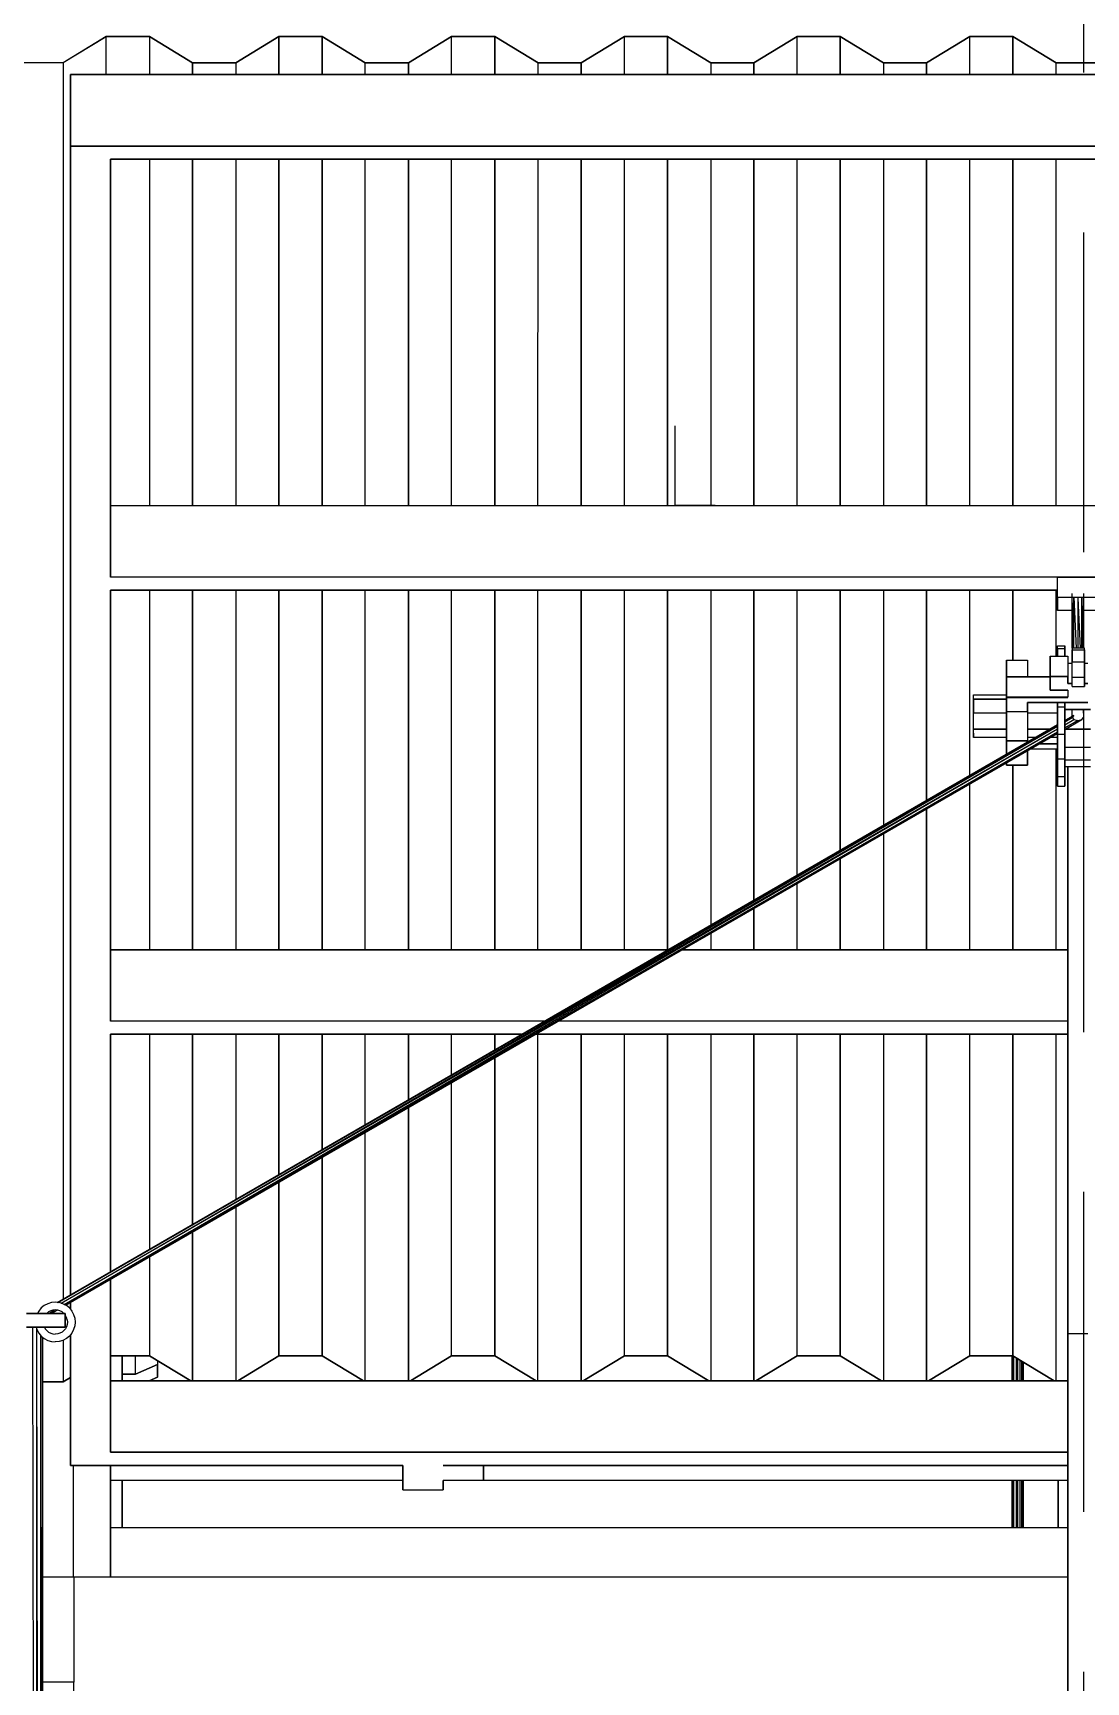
# Model space of a CAD drawing. Extents: x -43 to 90, y 6 to 81.
# Drawn here: x 1.071 to 3.161, y 19.711 to 22.984 of the extents above; entities that cross this region are included whole.
import ezdxf

# ---------------------------------------------------------------- set-up
doc = ezdxf.new("R2010")
doc.units = 0
doc.header["$LTSCALE"] = 0.1
doc.header["$MEASUREMENT"] = 0
doc.linetypes.add('HIDDEN', pattern=[9.525, 6.35, -3.175])
doc.layers.add('cobertura nova', color=4, linetype='CONTINUOUS')
doc.layers.add('hachures cobertura', color=252, linetype='CONTINUOUS')

msp = doc.modelspace()

# ---------------------------------------------------------------- linework, layer by layer
at = {"layer": 'cobertura nova'}
for p, q in [((1.2164, 22.9771), (1.1307, 22.9254)), ((1.1307, 22.9255), (1.2164, 22.9771)), ((1.3021, 22.9771), (1.2164, 22.9771)), ((1.2164, 22.9771), (1.3021, 22.9771)), ((1.2165, 22.9771), (1.2165, 22.9771)), ((1.2165, 22.9771), (1.2165, 22.9771)), ((1.3878, 22.9254), (1.3021, 22.9771)), ((1.3021, 22.9771), (1.3878, 22.9254)), ((1.3023, 22.977), (1.3023, 22.977)), ((1.3023, 22.977), (1.3023, 22.977)), ((1.5593, 22.9771), (1.4736, 22.9254)), ((1.4736, 22.9254), (1.5593, 22.9771)), ((1.645, 22.9771), (1.5593, 22.9771)), ((1.5593, 22.9771), (1.645, 22.9771)), ((1.5594, 22.9771), (1.5594, 22.9771)), ((1.5594, 22.9771), (1.5594, 22.9771)), ((1.7307, 22.9254), (1.645, 22.9771)), ((1.645, 22.9771), (1.7307, 22.9254)), ((1.6451, 22.977), (1.6451, 22.977)), ((1.6451, 22.977), (1.6451, 22.977)), ((1.9021, 22.9771), (1.8164, 22.9254)), ((1.8164, 22.9254), (1.9021, 22.9771)), ((1.9879, 22.9771), (1.9021, 22.9771)), ((1.9021, 22.9771), (1.9879, 22.9771)), ((1.9023, 22.9771), (1.9023, 22.9771)), ((2.0736, 22.9254), (1.9879, 22.9771)), ((1.9879, 22.9771), (2.0736, 22.9254)), ((1.988, 22.977), (1.988, 22.977)), ((1.988, 22.977), (1.988, 22.977)), ((2.245, 22.9771), (2.1593, 22.9254)), ((2.1593, 22.9254), (2.245, 22.9771)), ((2.3307, 22.9771), (2.245, 22.9771)), ((2.245, 22.9771), (2.3307, 22.9771)), ((2.2451, 22.9771), (2.2451, 22.9771)), ((2.2451, 22.9771), (2.2451, 22.9771)), ((2.4164, 22.9254), (2.3307, 22.9771)), ((2.3307, 22.9771), (2.4164, 22.9254)), ((2.3308, 22.977), (2.3308, 22.977)), ((2.3308, 22.977), (2.3308, 22.977)), ((2.5879, 22.9771), (2.5021, 22.9254)), ((2.5021, 22.9254), (2.5879, 22.9771)), ((2.6736, 22.9771), (2.5879, 22.9771)), ((2.5879, 22.9771), (2.6736, 22.9771)), ((2.588, 22.9771), (2.588, 22.9771)), ((2.7593, 22.9254), (2.6736, 22.9771)), ((2.6736, 22.9771), (2.7593, 22.9254)), ((2.6737, 22.977), (2.6737, 22.977)), ((2.6737, 22.977), (2.6737, 22.977)), ((2.9307, 22.9771), (2.845, 22.9254)), ((2.845, 22.9254), (2.9307, 22.9771)), ((3.0164, 22.9771), (2.9307, 22.9771)), ((2.9307, 22.9771), (3.0164, 22.9771)), ((2.9308, 22.9771), (2.9308, 22.9771)), ((2.9308, 22.9771), (2.9308, 22.9771)), ((3.1021, 22.9254), (3.0164, 22.9771)), ((3.0164, 22.9771), (3.1021, 22.9254)), ((3.0165, 22.977), (3.0165, 22.977)), ((3.0165, 22.977), (3.0165, 22.977)), ((1.045, 22.9255), (1.1307, 22.9255)), ((1.1307, 22.9254), (1.045, 22.9254)), ((1.1308, 22.9255), (1.1308, 22.9255)), ((1.4736, 22.9254), (1.3878, 22.9254)), ((1.3878, 22.9254), (1.4736, 22.9254)), ((1.388, 22.9254), (1.388, 22.9254)), ((1.388, 22.9254), (1.388, 22.9254)), ((1.4737, 22.9255), (1.4737, 22.9255)), ((1.4737, 22.9255), (1.4737, 22.9255)), ((1.8164, 22.9254), (1.7307, 22.9254)), ((1.7307, 22.9254), (1.8164, 22.9254)), ((1.7308, 22.9254), (1.7308, 22.9254)), ((1.8165, 22.9255), (1.8165, 22.9255)), ((1.8165, 22.9255), (1.8165, 22.9255)), ((2.1593, 22.9254), (2.0736, 22.9254)), ((2.0736, 22.9254), (2.1593, 22.9254)), ((2.0737, 22.9254), (2.0737, 22.9254)), ((2.1594, 22.9255), (2.1594, 22.9255)), ((2.1594, 22.9255), (2.1594, 22.9255)), ((2.5021, 22.9254), (2.4164, 22.9254)), ((2.4164, 22.9254), (2.5021, 22.9254)), ((2.4165, 22.9254), (2.4165, 22.9254)), ((2.5023, 22.9255), (2.5023, 22.9255)), ((2.5023, 22.9255), (2.5023, 22.9255)), ((2.845, 22.9254), (2.7593, 22.9254)), ((2.7593, 22.9254), (2.845, 22.9254)), ((2.7594, 22.9254), (2.7594, 22.9254)), ((2.7594, 22.9254), (2.7594, 22.9254)), ((2.8451, 22.9255), (2.8451, 22.9255)), ((2.8451, 22.9255), (2.8451, 22.9255)), ((3.1879, 22.9254), (3.1021, 22.9254)), ((3.1021, 22.9254), (3.1879, 22.9254)), ((3.1023, 22.9254), (3.1023, 22.9254)), ((1.1451, 22.8758), (1.1451, 22.9018)), ((1.1451, 22.9018), (1.2251, 22.9018)), ((1.1451, 22.9018), (1.1451, 22.7599)), ((1.2251, 22.9018), (1.1451, 22.9018)), ((1.1451, 22.7599), (1.1451, 22.9018)), ((1.1451, 22.9018), (1.1451, 22.8758)), ((1.2251, 22.9018), (5.0651, 22.9018)), ((5.0651, 22.9018), (1.2251, 22.9018)), ((1.1451, 22.046), (1.1451, 22.8758)), ((1.1451, 22.8758), (1.1451, 22.046)), ((1.2251, 22.7599), (1.1451, 22.7599)), ((1.1451, 22.7599), (1.1451, 22.7339)), ((1.1451, 22.7599), (1.2251, 22.7599)), ((1.1451, 22.7339), (1.1451, 22.7599)), ((5.0651, 22.7599), (1.2251, 22.7599)), ((1.2251, 22.7599), (5.0651, 22.7599)), ((1.1451, 22.7339), (1.1451, 21.9041)), ((1.1451, 21.9041), (1.1451, 22.7339)), ((1.2251, 21.9041), (1.2251, 22.7339)), ((1.2251, 22.7339), (5.0651, 22.7339)), ((5.0651, 22.7339), (1.2251, 22.7339)), ((1.2251, 22.7339), (1.2251, 21.9041)), ((2.3451, 22.2042), (2.3451, 22.046)), ((1.1451, 22.0201), (1.1451, 22.046)), ((1.1451, 22.046), (1.1451, 22.0201)), ((1.2251, 22.046), (5.0651, 22.046)), ((2.3451, 22.046), (2.3451, 22.046)), ((2.4251, 22.046), (2.3451, 22.046)), ((2.3451, 22.046), (2.4251, 22.046)), ((1.1451, 21.1643), (1.1451, 22.0201)), ((1.1451, 22.0201), (1.1451, 21.1643)), ((1.1451, 21.9041), (1.1451, 21.8782)), ((1.1451, 21.8782), (1.1451, 21.9041)), ((5.0651, 21.9041), (1.2251, 21.9041)), ((3.1051, 21.864), (3.1051, 21.9041)), ((3.1051, 21.9041), (3.1851, 21.9041)), ((3.1051, 21.8782), (3.1051, 21.9041)), ((1.1451, 21.8782), (1.1451, 21.0224)), ((1.1451, 21.0224), (1.1451, 21.8782)), ((1.2251, 21.8782), (1.2251, 21.0224)), ((1.2251, 21.0224), (1.2251, 21.8782)), ((1.2251, 21.8782), (3.1051, 21.8782)), ((3.1051, 21.8782), (1.2251, 21.8782)), ((3.1051, 21.8381), (3.1051, 21.8782)), ((3.1051, 21.8782), (3.1051, 21.8782)), ((3.134, 21.763), (3.1339, 21.8719)), ((3.136, 21.763), (3.1339, 21.8719)), ((3.1564, 21.8719), (3.1564, 21.763)), ((3.1051, 21.8381), (3.1051, 21.864)), ((3.1051, 21.864), (3.1339, 21.864)), ((3.1051, 21.864), (3.1051, 21.8381)), ((3.134, 21.8381), (3.1051, 21.8381)), ((3.1341, 21.864), (3.1851, 21.864)), ((3.1372, 21.763), (3.1372, 21.864)), ((3.1373, 21.864), (3.142, 21.763)), ((3.1452, 21.8623), (3.1499, 21.763)), ((3.1452, 21.8623), (3.1452, 21.763)), ((3.1531, 21.763), (3.1531, 21.864)), ((3.1532, 21.864), (3.1552, 21.763)), ((3.1851, 21.8381), (3.1564, 21.8381)), ((3.0037, 21.7393), (3.0455, 21.7393)), ((3.0037, 21.7393), (3.0037, 21.6772)), ((3.0037, 21.7039), (3.0037, 21.7393)), ((3.0037, 21.7063), (3.0037, 21.7393)), ((3.0455, 21.7393), (3.0455, 21.7063)), ((3.09, 21.7333), (3.09, 21.7473)), ((3.09, 21.7473), (3.1253, 21.7473)), ((3.09, 21.7067), (3.09, 21.7473)), ((3.09, 21.7473), (3.09, 21.7333)), ((3.09, 21.7473), (3.09, 21.7067)), ((3.1049, 21.7676), (3.1193, 21.7676)), ((3.1049, 21.7489), (3.1049, 21.7676)), ((3.1049, 21.7624), (3.1049, 21.7676)), ((3.1049, 21.7624), (3.1193, 21.7624)), ((3.1049, 21.7473), (3.1049, 21.7624)), ((3.1049, 21.7624), (3.1049, 21.7473)), ((3.1049, 21.7489), (3.1049, 21.7489)), ((3.1049, 21.7473), (3.1049, 21.7489)), ((3.1193, 21.7676), (3.1193, 21.7624)), ((3.1193, 21.7624), (3.1193, 21.7676)), ((3.1193, 21.7624), (3.1193, 21.7473)), ((3.1193, 21.7473), (3.1193, 21.7624)), ((3.1253, 21.7473), (3.1253, 21.7067)), ((3.1582, 21.763), (3.1339, 21.763)), ((3.1339, 21.763), (3.1339, 21.7596)), ((3.1339, 21.7596), (3.1582, 21.7596)), ((3.1339, 21.7596), (3.1339, 21.7359)), ((3.1339, 21.744), (3.1339, 21.7596)), ((3.1339, 21.744), (3.1339, 21.744)), ((3.1339, 21.7138), (3.1339, 21.744)), ((3.1582, 21.7596), (3.1582, 21.763)), ((3.1582, 21.7359), (3.1582, 21.7596)), ((3.1582, 21.7596), (3.1582, 21.7359)), ((3.0037, 21.7059), (3.0037, 21.7063)), ((3.0037, 21.7063), (3.0455, 21.7063)), ((3.0455, 21.7059), (3.0037, 21.7059)), ((3.0037, 21.7059), (3.0037, 21.6654)), ((3.0037, 21.6654), (3.0037, 21.7059)), ((3.0037, 21.7059), (3.0037, 21.7059)), ((3.0455, 21.7063), (3.09, 21.7063)), ((3.09, 21.7059), (3.0455, 21.7059)), ((3.09, 21.7333), (3.09, 21.7201)), ((3.09, 21.7201), (3.09, 21.7201)), ((3.09, 21.7201), (3.09, 21.7201)), ((3.09, 21.6928), (3.09, 21.7201)), ((3.09, 21.7201), (3.09, 21.6928)), ((3.09, 21.6928), (3.09, 21.7067)), ((3.09, 21.7067), (3.1253, 21.7067)), ((3.1253, 21.7067), (3.09, 21.7067)), ((3.09, 21.7067), (3.09, 21.6928)), ((3.1253, 21.7333), (3.1339, 21.7333)), ((3.1253, 21.7067), (3.1253, 21.7067)), ((3.1253, 21.7067), (3.1253, 21.7067)), ((3.1253, 21.7067), (3.1253, 21.6928)), ((3.1253, 21.6928), (3.1253, 21.7067)), ((3.1339, 21.7359), (3.1582, 21.7359)), ((3.1339, 21.7057), (3.1339, 21.7359)), ((3.1339, 21.7138), (3.1339, 21.7138)), ((3.1339, 21.6901), (3.1339, 21.7138)), ((3.1339, 21.6867), (3.1339, 21.7057)), ((3.1339, 21.7057), (3.1582, 21.7057)), ((3.1582, 21.7359), (3.1582, 21.7057)), ((3.1582, 21.7057), (3.1582, 21.7359)), ((3.1582, 21.7333), (3.1649, 21.7333)), ((3.1582, 21.7057), (3.1582, 21.6867)), ((3.1582, 21.6867), (3.1582, 21.7057)), ((3.0037, 21.691), (3.0037, 21.7039)), ((3.0037, 21.6776), (3.0037, 21.696)), ((3.0037, 21.6956), (3.0037, 21.6772)), ((3.0037, 21.691), (3.0037, 21.691)), ((3.0037, 21.6707), (3.0037, 21.691)), ((3.0037, 21.691), (3.0037, 21.691)), ((3.0037, 21.6776), (3.0037, 21.6776)), ((3.0037, 21.6772), (3.0037, 21.6772)), ((3.09, 21.6796), (3.09, 21.6928)), ((3.09, 21.6928), (3.09, 21.6796)), ((3.1253, 21.6796), (3.09, 21.6796)), ((3.09, 21.6796), (3.1253, 21.6796)), ((3.1253, 21.6928), (3.1339, 21.6928)), ((3.1339, 21.6928), (3.1253, 21.6928)), ((3.1253, 21.6796), (3.1253, 21.6657)), ((3.1339, 21.6867), (3.1582, 21.6867)), ((3.1582, 21.6928), (3.1649, 21.6928)), ((3.1649, 21.6928), (3.1582, 21.6928)), ((2.9383, 21.6621), (2.9383, 21.6707)), ((2.9383, 21.6707), (3.0037, 21.6707)), ((2.9383, 21.6545), (2.9383, 21.6707)), ((2.9383, 21.6337), (2.9383, 21.6621)), ((2.9383, 21.6621), (3.0037, 21.6621)), ((3.0037, 21.6621), (2.9383, 21.6621)), ((2.9383, 21.6621), (2.9383, 21.6337)), ((2.9383, 21.6545), (2.9383, 21.6545)), ((2.9383, 21.6229), (2.9383, 21.6545)), ((3.0455, 21.6657), (3.0037, 21.6657)), ((3.0037, 21.6654), (3.0455, 21.6654)), ((3.0037, 21.6654), (3.0037, 21.6554)), ((3.0037, 21.6551), (3.0037, 21.6654)), ((3.0037, 21.6554), (3.0037, 21.637)), ((3.0037, 21.6367), (3.0037, 21.6551)), ((3.1253, 21.6657), (3.0455, 21.6657)), ((3.0455, 21.6654), (3.1253, 21.6654)), ((3.0455, 21.6554), (3.0455, 21.6551)), ((3.0455, 21.6554), (3.1253, 21.6554)), ((3.0455, 21.6551), (3.0455, 21.6554)), ((3.0455, 21.6551), (3.0455, 21.6367)), ((3.0455, 21.637), (3.0455, 21.6551)), ((3.1253, 21.6551), (3.0455, 21.6551)), ((3.1049, 21.6337), (3.1049, 21.6551)), ((3.1049, 21.6551), (3.1049, 21.6461)), ((3.1049, 21.6551), (3.1049, 21.6107)), ((3.1049, 21.6461), (3.1049, 21.6551)), ((3.1193, 21.6461), (3.1049, 21.6461)), ((3.1049, 21.6461), (3.1049, 21.5918)), ((3.1049, 21.5918), (3.1049, 21.6461)), ((3.1193, 21.6551), (3.1193, 21.6461)), ((3.1193, 21.6461), (3.1193, 21.6551)), ((3.1193, 21.6461), (3.1193, 21.5918)), ((3.1193, 21.5918), (3.1193, 21.6461)), ((3.1705, 21.6412), (3.1193, 21.6412)), ((3.1193, 21.6412), (3.1705, 21.6412)), ((3.1253, 21.6554), (3.1649, 21.6554)), ((3.1649, 21.6551), (3.1253, 21.6551)), ((3.134, 21.6274), (3.134, 21.6412)), ((3.1557, 21.6412), (3.1564, 21.6253)), ((3.1564, 21.6412), (3.1564, 21.6253)), ((1.1188, 20.4643), (3.1049, 21.6107)), ((3.1049, 21.6106), (1.1207, 20.4641)), ((1.1208, 20.4641), (3.1049, 21.6086)), ((1.1269, 20.4627), (3.1049, 21.6085)), ((2.9383, 21.6022), (2.9383, 21.6337)), ((3.0037, 21.6337), (2.9383, 21.6337)), ((2.9383, 21.6229), (2.9383, 21.6229)), ((2.9383, 21.5946), (2.9383, 21.6229)), ((3.0037, 21.637), (3.0455, 21.637)), ((3.0455, 21.6367), (3.0037, 21.6367)), ((3.0037, 21.6367), (3.0037, 21.5788)), ((3.0037, 21.5788), (3.0037, 21.6367)), ((3.0455, 21.6367), (3.0455, 21.5788)), ((3.1049, 21.6337), (3.0455, 21.6337)), ((3.1049, 21.6107), (3.1049, 21.6337)), ((3.1373, 21.6293), (3.1193, 21.619)), ((3.1193, 21.619), (3.1373, 21.6293)), ((3.1193, 21.6169), (3.134, 21.6253)), ((3.1193, 21.6169), (3.134, 21.6253)), ((3.1193, 21.611), (3.1373, 21.6213)), ((3.1193, 21.6109), (3.1373, 21.6213)), ((3.1193, 21.6018), (3.1532, 21.6213)), ((3.1452, 21.6196), (3.1193, 21.6047)), ((3.1193, 21.6047), (3.1452, 21.6196)), ((3.1373, 21.6293), (3.134, 21.6253)), ((3.134, 21.6253), (3.1373, 21.6213)), ((3.1373, 21.6213), (3.1452, 21.6196)), ((3.1452, 21.6196), (3.1532, 21.6213)), ((3.1532, 21.6213), (3.1564, 21.6253)), ((1.1271, 20.4626), (3.1049, 21.6027)), ((1.133, 20.4602), (3.1049, 21.6026)), ((1.1331, 20.4602), (3.1049, 21.5964)), ((3.1049, 21.5964), (1.136, 20.4586)), ((1.136, 20.4586), (3.1049, 21.5935)), ((2.9383, 21.586), (2.9383, 21.6022)), ((3.0037, 21.6022), (2.9383, 21.6022)), ((2.9383, 21.6022), (3.0037, 21.6022)), ((2.9383, 21.5946), (2.9383, 21.586)), ((2.9383, 21.5946), (2.9383, 21.5946)), ((2.9383, 21.586), (2.9383, 21.5946)), ((3.0037, 21.586), (2.9383, 21.586)), ((3.0037, 21.586), (3.0037, 21.5733)), ((3.0037, 21.5733), (3.0037, 21.586)), ((3.0037, 21.5522), (3.0037, 21.586)), ((3.0037, 21.5788), (3.0455, 21.5788)), ((3.0037, 21.5788), (3.0037, 21.5788)), ((3.0037, 21.5522), (3.0037, 21.5788)), ((3.0455, 21.5788), (3.0037, 21.5788)), ((3.0037, 21.5788), (3.0037, 21.5522)), ((3.0902, 21.6022), (3.0455, 21.6022)), ((3.0455, 21.6022), (3.0902, 21.6022)), ((3.0621, 21.586), (3.0455, 21.586)), ((3.0455, 21.5788), (3.0455, 21.5764)), ((3.0455, 21.5764), (3.0455, 21.5788)), ((3.0455, 21.5764), (3.0455, 21.5788)), ((3.1049, 21.586), (3.0919, 21.586)), ((3.1049, 21.586), (3.1049, 21.5935)), ((3.1049, 21.5935), (3.1049, 21.5593)), ((3.1193, 21.5918), (3.1049, 21.5918)), ((3.1049, 21.5918), (3.1049, 21.5425)), ((3.1049, 21.5425), (3.1049, 21.5918)), ((3.1049, 21.5593), (3.1049, 21.586)), ((3.1193, 21.5425), (3.1193, 21.5918)), ((3.1193, 21.5918), (3.1193, 21.5425)), ((3.1705, 21.602), (3.1196, 21.602)), ((3.1196, 21.602), (3.1705, 21.602)), ((3.0037, 21.5733), (3.0037, 21.5629)), ((3.0037, 21.5629), (3.0037, 21.5629)), ((3.0037, 21.5622), (3.0037, 21.5629)), ((3.0037, 21.5622), (3.0037, 21.5622)), ((3.0455, 21.5593), (3.0455, 21.5434)), ((3.0455, 21.5305), (3.0455, 21.5593)), ((3.0455, 21.5434), (3.0455, 21.5593)), ((3.0455, 21.5434), (3.0455, 21.5305)), ((3.0455, 21.5305), (3.0455, 21.5434)), ((3.1049, 21.5622), (3.0506, 21.5622)), ((3.0518, 21.5629), (3.1049, 21.5629)), ((3.1049, 21.5733), (3.0699, 21.5733)), ((3.0699, 21.5733), (3.1049, 21.5733)), ((3.1049, 21.5593), (3.1049, 21.5593)), ((3.1049, 21.5173), (3.1049, 21.5593)), ((3.1049, 21.5593), (3.1049, 21.5425)), ((3.1193, 21.5425), (3.1049, 21.5425)), ((3.1049, 21.5425), (3.1049, 21.5077)), ((3.1049, 21.5077), (3.1049, 21.5425)), ((3.1193, 21.5663), (3.1705, 21.5663)), ((3.1193, 21.5077), (3.1193, 21.5425)), ((3.1193, 21.5425), (3.1193, 21.5077)), ((3.0037, 21.5305), (3.0037, 21.5352)), ((3.0037, 21.5352), (3.0037, 21.5305)), ((3.0455, 21.5305), (3.0037, 21.5305)), ((3.0037, 21.5305), (3.0455, 21.5305)), ((3.1049, 21.5173), (3.1049, 21.5173)), ((3.1049, 21.4943), (3.1049, 21.5173)), ((3.1193, 21.5413), (3.1705, 21.5413)), ((3.1193, 21.5278), (3.1705, 21.5278)), ((3.1253, 21.5278), (3.1253, 20.4022)), ((3.1253, 20.4444), (3.1253, 21.5278)), ((3.1253, 20.4022), (3.1253, 21.5278)), ((3.1253, 21.5278), (3.1253, 20.4444)), ((3.1193, 21.5077), (3.1049, 21.5077)), ((3.1049, 21.5077), (3.1049, 21.4891)), ((3.1049, 21.4891), (3.1049, 21.5077)), ((3.1049, 21.4943), (3.1049, 21.4943)), ((3.1049, 21.4891), (3.1049, 21.4943)), ((3.1049, 21.4943), (3.1049, 21.4891)), ((3.1049, 21.4891), (3.1193, 21.4891)), ((3.1193, 21.4891), (3.1193, 21.5077)), ((3.1193, 21.5077), (3.1193, 21.4891)), ((1.1451, 21.1383), (1.1451, 21.1643)), ((1.1451, 21.1643), (1.1451, 21.1384)), ((2.3315, 21.1643), (1.2251, 21.1643)), ((1.2251, 21.1643), (2.3315, 21.1643)), ((3.1253, 21.1643), (2.3603, 21.1643)), ((2.3603, 21.1643), (3.1253, 21.1643)), ((1.1451, 21.1384), (1.1451, 20.4795)), ((1.1451, 20.4795), (1.1451, 21.1383)), ((1.1451, 21.0224), (1.1451, 20.9965)), ((1.1451, 20.9965), (1.1451, 21.0224)), ((2.0857, 21.0224), (1.2251, 21.0224)), ((3.1253, 21.0224), (2.1141, 21.0224)), ((1.1451, 20.9965), (1.1451, 20.4795)), ((1.1451, 20.4795), (1.1451, 20.9965)), ((1.2251, 20.5257), (1.2251, 20.9965)), ((1.2251, 20.9965), (2.0408, 20.9965)), ((2.0408, 20.9965), (1.2251, 20.9965)), ((1.2251, 20.9965), (1.2251, 20.5256)), ((2.0691, 20.9965), (3.1253, 20.9965)), ((3.1253, 20.9965), (2.0691, 20.9965)), ((1.2251, 20.1666), (1.2251, 20.5099)), ((1.2251, 20.5099), (1.2251, 20.1666)), ((1.1001, 20.4616), (1.0933, 20.458)), ((1.1075, 20.4639), (1.1001, 20.4616)), ((1.1152, 20.4646), (1.1075, 20.4639)), ((1.1229, 20.4639), (1.1152, 20.4646)), ((1.1303, 20.4616), (1.1229, 20.4639)), ((1.1371, 20.458), (1.1303, 20.4616)), ((1.1451, 20.4638), (1.1451, 20.4507)), ((1.1451, 20.4507), (1.1451, 20.4638)), ((1.1451, 20.4507), (1.1451, 20.4638)), ((1.1451, 20.4638), (1.1451, 20.4507)), ((1.1349, 20.442), (1.0583, 20.442)), ((1.0583, 20.442), (1.1349, 20.442)), ((1.0824, 20.4471), (1.0797, 20.442)), ((1.0873, 20.4531), (1.0824, 20.4471)), ((1.0933, 20.458), (1.0873, 20.4531)), ((1.0983, 20.4422), (1.0981, 20.442)), ((1.1019, 20.4452), (1.0983, 20.4422)), ((1.1015, 20.442), (1.1137, 20.4491)), ((1.1016, 20.442), (1.1139, 20.4491)), ((1.106, 20.4474), (1.1019, 20.4452)), ((1.1105, 20.4487), (1.106, 20.4474)), ((1.119, 20.4488), (1.1072, 20.442)), ((1.1073, 20.442), (1.1191, 20.4488)), ((1.1152, 20.4492), (1.1105, 20.4487)), ((1.1199, 20.4487), (1.1152, 20.4492)), ((1.1244, 20.4474), (1.1199, 20.4487)), ((1.1286, 20.4452), (1.1244, 20.4474)), ((1.1322, 20.4422), (1.1286, 20.4452)), ((1.1323, 20.442), (1.1322, 20.4422)), ((1.1349, 20.4149), (1.1349, 20.442)), ((1.1349, 20.442), (1.1349, 20.4149)), ((1.1352, 20.4385), (1.1349, 20.4388)), ((1.1374, 20.4344), (1.1352, 20.4385)), ((1.1431, 20.4531), (1.1371, 20.458)), ((1.1388, 20.4299), (1.1374, 20.4344)), ((1.1388, 20.4299), (1.1392, 20.4252)), ((1.1431, 20.4531), (1.148, 20.4471)), ((1.148, 20.4471), (1.1516, 20.4403)), ((1.1516, 20.4403), (1.1539, 20.4329)), ((1.1539, 20.4329), (1.1546, 20.4252)), ((3.1253, 20.419), (3.1253, 20.4444)), ((3.1253, 20.4444), (3.1253, 20.419)), ((1.1349, 20.4149), (1.0583, 20.4149)), ((1.0583, 20.4149), (1.1349, 20.4149)), ((1.0775, 15.4612), (1.0709, 20.4149)), ((1.0773, 20.4149), (1.0788, 20.4101)), ((1.0777, 15.4612), (1.0788, 20.4101)), ((1.0788, 20.4101), (1.0824, 20.4033)), ((1.0855, 15.4612), (1.0788, 20.4101)), ((1.0824, 20.4033), (1.0873, 20.3973)), ((1.0857, 15.3387), (1.0868, 20.3981)), ((1.0868, 20.398), (1.0889, 15.3388)), ((1.0873, 20.3973), (1.0933, 20.3924)), ((1.0937, 20.4149), (1.0953, 20.4119)), ((1.0953, 20.4119), (1.0983, 20.4083)), ((1.0983, 20.4083), (1.1019, 20.4053)), ((1.1019, 20.4053), (1.106, 20.4031)), ((1.106, 20.4031), (1.1105, 20.4017)), ((1.1105, 20.4017), (1.1152, 20.4012)), ((1.1199, 20.4017), (1.1152, 20.4012)), ((1.1244, 20.4031), (1.1199, 20.4017)), ((1.1286, 20.4053), (1.1244, 20.4031)), ((1.1322, 20.4083), (1.1286, 20.4053)), ((1.1352, 20.4119), (1.1322, 20.4083)), ((1.1374, 20.416), (1.1352, 20.4119)), ((1.1431, 20.3973), (1.1371, 20.3924)), ((1.1388, 20.4205), (1.1374, 20.416)), ((1.1392, 20.4252), (1.1388, 20.4205)), ((1.148, 20.4033), (1.1431, 20.3973)), ((1.1451, 20.3997), (1.1451, 20.1666)), ((1.1451, 20.3085), (1.1451, 20.3997)), ((1.1451, 20.1666), (1.1451, 20.3997)), ((1.1451, 20.3997), (1.1451, 20.3085)), ((1.1516, 20.4101), (1.148, 20.4033)), ((1.1539, 20.4175), (1.1516, 20.4101)), ((1.1546, 20.4252), (1.1539, 20.4175)), ((3.1253, 19.9195), (3.1253, 20.419)), ((3.1253, 20.419), (3.1253, 20.4022)), ((3.1253, 20.4022), (3.1648, 20.4022)), ((3.1253, 20.4022), (3.1253, 18.5206)), ((3.1253, 18.5206), (3.1253, 20.4022)), ((1.0901, 20.3951), (1.0889, 15.3388)), ((1.0933, 20.3924), (1.1001, 20.3888)), ((1.1001, 20.3888), (1.1075, 20.3866)), ((1.1075, 20.3866), (1.1152, 20.3858)), ((1.1229, 20.3866), (1.1152, 20.3858)), ((1.1303, 20.3888), (1.1229, 20.3866)), ((1.1371, 20.3924), (1.1303, 20.3888)), ((1.1306, 20.389), (1.1306, 20.3062)), ((3.1253, 20.3633), (3.1253, 19.8187)), ((1.3021, 20.3579), (1.2251, 20.3579)), ((1.2251, 20.3579), (1.3021, 20.3579)), ((1.248, 20.3085), (1.248, 20.3579)), ((1.248, 20.3085), (1.248, 20.3579)), ((1.248, 20.3579), (1.248, 20.3085)), ((1.2746, 20.3215), (1.2746, 20.3579)), ((1.3181, 20.3412), (1.2746, 20.3215)), ((1.2746, 20.3215), (1.3181, 20.3411)), ((1.384, 20.3085), (1.3021, 20.3579)), ((1.3021, 20.3579), (1.384, 20.3085)), ((1.3181, 20.3482), (1.3181, 20.3411)), ((1.3182, 20.316), (1.3181, 20.3412)), ((1.3181, 20.3411), (1.3182, 20.3159)), ((1.3182, 20.3481), (1.3182, 20.3159)), ((1.4773, 20.3085), (1.5592, 20.3579)), ((1.5592, 20.3579), (1.4773, 20.3085)), ((1.5592, 20.3579), (1.5592, 20.3579)), ((1.5592, 20.3579), (1.6449, 20.3579)), ((1.6449, 20.3579), (1.5592, 20.3579)), ((1.6449, 20.3579), (1.6449, 20.3579)), ((1.6449, 20.3579), (1.7268, 20.3085)), ((1.7269, 20.3085), (1.6449, 20.3579)), ((1.9021, 20.3579), (1.8201, 20.3085)), ((1.8202, 20.3085), (1.9021, 20.3579)), ((1.9021, 20.3579), (1.9878, 20.3579)), ((1.9878, 20.3579), (1.9021, 20.3579)), ((1.9878, 20.3579), (1.9878, 20.3579)), ((1.9878, 20.3579), (2.0697, 20.3085)), ((2.0697, 20.3085), (1.9878, 20.3579)), ((2.163, 20.3085), (2.2449, 20.3579)), ((2.2449, 20.3579), (2.163, 20.3085)), ((2.2449, 20.3579), (2.3306, 20.3579)), ((2.3306, 20.3579), (2.2449, 20.3579)), ((2.3306, 20.3579), (2.3306, 20.3579)), ((2.3306, 20.3579), (2.4126, 20.3085)), ((2.4126, 20.3085), (2.3306, 20.3579)), ((2.5059, 20.3085), (2.5878, 20.3579)), ((2.5878, 20.3579), (2.5059, 20.3085)), ((2.5878, 20.3579), (2.6735, 20.3579)), ((2.6735, 20.3579), (2.5878, 20.3579)), ((2.6735, 20.3579), (2.6735, 20.3579)), ((2.6735, 20.3579), (2.7554, 20.3085)), ((2.7554, 20.3085), (2.6735, 20.3579)), ((2.8487, 20.3085), (2.9306, 20.3579)), ((2.9306, 20.3579), (2.8487, 20.3085)), ((2.9306, 20.3579), (3.0164, 20.3579)), ((3.0164, 20.3579), (2.9306, 20.3579)), ((3.0146, 20.3085), (3.0146, 20.3579)), ((3.0164, 20.3579), (3.0164, 20.3579)), ((3.0164, 20.3579), (3.0983, 20.3085)), ((3.0983, 20.3085), (3.0164, 20.3579)), ((3.0166, 20.3577), (3.0166, 20.3085)), ((3.0179, 20.3085), (3.0179, 20.357)), ((3.0227, 20.354), (3.0228, 20.3085)), ((3.0258, 20.3085), (3.0258, 20.3522)), ((3.0307, 20.3085), (3.0307, 20.3492)), ((3.0338, 20.3085), (3.0338, 20.3474)), ((3.0358, 20.3085), (3.0358, 20.3462)), ((3.037, 20.3454), (3.037, 20.3085)), ((1.1306, 20.3062), (1.09, 20.3062)), ((1.09, 20.3062), (1.1306, 20.3062)), ((1.1451, 20.3149), (1.1306, 20.3062)), ((1.1306, 20.3062), (1.1451, 20.3149)), ((1.1451, 20.2826), (1.1451, 20.3085)), ((1.1451, 20.3085), (1.1451, 20.2826)), ((1.2251, 20.3085), (1.8051, 20.3085)), ((1.8051, 20.3085), (1.2251, 20.3085)), ((1.248, 20.3215), (1.2746, 20.3215)), ((1.2746, 20.3215), (1.248, 20.3215)), ((1.3017, 20.3085), (1.3182, 20.316)), ((1.3182, 20.3159), (1.3018, 20.3085)), ((1.8051, 20.3085), (1.8851, 20.3085)), ((1.8851, 20.3085), (1.8051, 20.3085)), ((1.8851, 20.3085), (3.1253, 20.3085)), ((3.1253, 20.3085), (1.8851, 20.3085)), ((1.1451, 20.2826), (1.1451, 20.2826)), ((1.1451, 20.1407), (1.1451, 20.2826)), ((1.1451, 20.2826), (1.1451, 20.2826)), ((1.1451, 20.2826), (1.1451, 20.1407)), ((1.1451, 20.2261), (1.1451, 20.2261)), ((1.1451, 20.224), (1.1451, 20.2261)), ((1.1451, 20.2261), (1.1451, 20.2261)), ((1.1451, 20.224), (1.1451, 20.224)), ((1.1451, 20.1995), (1.1451, 20.224)), ((1.1451, 20.224), (1.1451, 20.224)), ((1.1451, 20.224), (1.1451, 20.2045)), ((1.1451, 20.224), (1.1451, 20.224)), ((1.1451, 20.224), (1.1451, 20.1995)), ((1.1451, 20.2045), (1.1451, 20.1719)), ((1.1451, 20.2045), (1.1451, 20.2045)), ((1.1451, 20.2045), (1.1451, 20.2045)), ((1.1451, 20.1669), (1.1451, 20.1995)), ((1.1451, 20.1719), (1.1451, 20.1473)), ((1.1451, 20.1719), (1.1451, 20.1719)), ((1.1451, 20.1453), (1.1451, 20.1669)), ((1.1451, 20.1669), (1.1451, 20.1453)), ((1.1451, 20.1666), (1.1451, 20.1407)), ((1.1451, 20.1407), (1.1451, 20.1666)), ((1.1451, 20.1473), (1.1451, 20.1453)), ((1.1451, 20.1453), (1.1451, 20.1453)), ((1.1451, 20.1407), (1.2251, 20.1407)), ((1.2251, 20.1407), (1.1451, 20.1407)), ((1.1516, 19.9195), (1.1516, 20.1407)), ((1.225, 20.1407), (1.225, 20.1107)), ((1.225, 19.9195), (1.225, 20.1407)), ((1.225, 20.1407), (1.225, 19.9195)), ((1.8051, 20.1666), (1.2251, 20.1666)), ((1.2251, 20.1666), (1.8051, 20.1666)), ((1.2251, 20.1407), (1.8051, 20.1407)), ((1.8051, 20.1407), (1.2251, 20.1407)), ((1.8851, 20.1666), (1.8051, 20.1666)), ((1.8051, 20.1666), (1.8851, 20.1666)), ((1.8051, 20.1407), (1.8051, 20.0921)), ((1.8051, 20.0921), (1.8051, 20.1407)), ((1.8051, 20.0921), (1.8051, 20.1407)), ((3.1253, 20.1666), (1.8851, 20.1666)), ((1.8851, 20.1666), (3.1253, 20.1666)), ((1.8851, 20.1407), (3.1253, 20.1407)), ((3.1253, 20.1407), (1.8851, 20.1407)), ((1.965, 20.1407), (1.965, 20.1107)), ((1.965, 20.1107), (1.965, 20.1407)), ((1.8051, 20.1107), (1.225, 20.1107)), ((1.248, 20.0168), (1.248, 20.1107)), ((1.248, 20.0168), (1.248, 20.1107)), ((1.248, 20.1107), (1.248, 20.0168)), ((1.965, 20.1107), (1.885, 20.1107)), ((1.8851, 20.0921), (1.8851, 20.1107)), ((1.8851, 20.1107), (1.8851, 20.0921)), ((1.8851, 20.0921), (1.8851, 20.1107)), ((3.1253, 20.1107), (1.965, 20.1107)), ((3.0146, 20.0168), (3.0146, 20.1107)), ((3.0167, 20.1107), (3.0167, 20.0168)), ((3.0179, 20.0168), (3.0179, 20.1107)), ((3.023, 20.1107), (3.0231, 20.0168)), ((3.0258, 20.0168), (3.0258, 20.1107)), ((3.031, 20.0168), (3.0309, 20.1107)), ((3.0338, 20.0168), (3.0338, 20.1107)), ((3.0359, 20.0168), (3.0359, 20.1107)), ((3.037, 20.1107), (3.037, 20.0168)), ((3.1065, 20.0168), (3.1065, 20.1107)), ((3.1065, 20.1107), (3.1065, 20.0168)), ((3.1065, 20.0168), (3.1065, 20.1107)), ((3.1065, 20.1107), (3.1065, 20.0168)), ((3.1065, 20.1107), (3.1065, 20.0168)), ((3.1065, 20.1107), (3.1065, 20.0168)), ((3.1065, 20.0168), (3.1065, 20.1107)), ((3.1065, 20.1107), (3.1065, 20.0168)), ((3.1065, 20.0168), (3.1065, 20.1107)), ((1.8051, 20.0921), (1.8851, 20.0921)), ((3.1253, 20.0168), (1.225, 20.0168)), ((1.0899, 19.9195), (1.1517, 19.9195)), ((1.1517, 19.9195), (1.1517, 19.7105)), ((1.1517, 19.9195), (3.1253, 19.9195)), ((1.1517, 19.7105), (1.0899, 19.7105)), ((1.1516, 19.5216), (1.1517, 19.7105))]:
    msp.add_line(p, q, dxfattribs=at)
at = {"layer": 'hachures cobertura', "linetype": 'HIDDEN'}
msp.add_line((3.1565, 34.0184), (3.1565, 6.3811), dxfattribs=at)
at = {"layer": 'hachures cobertura'}
for p, q in [((1.2164, 22.9018), (1.2164, 22.9771)), ((1.3021, 22.9771), (1.3021, 22.9018)), ((1.5593, 22.9018), (1.5593, 22.9771)), ((1.5593, 22.9771), (1.5593, 22.9018)), ((1.645, 22.9018), (1.645, 22.9771)), ((1.645, 22.9771), (1.645, 22.9018)), ((1.9021, 22.9018), (1.9021, 22.9771)), ((1.9878, 22.9018), (1.9879, 22.9771)), ((1.9879, 22.9771), (1.9878, 22.9018)), ((2.245, 22.9018), (2.245, 22.9771)), ((2.3307, 22.9018), (2.3307, 22.9771)), ((2.3307, 22.9771), (2.3307, 22.9018)), ((2.5878, 22.9018), (2.5879, 22.9771)), ((2.6736, 22.9018), (2.6736, 22.9771)), ((2.6736, 22.9771), (2.6736, 22.9018)), ((2.9307, 22.9018), (2.9307, 22.9771)), ((3.0164, 22.9018), (3.0164, 22.9771)), ((3.0164, 22.9771), (3.0164, 22.9018)), ((1.1307, 22.9254), (1.1306, 20.4712)), ((1.3878, 22.9254), (1.3878, 22.9018)), ((1.3878, 22.9018), (1.3878, 22.9254)), ((1.4736, 22.9254), (1.4736, 22.9018)), ((1.7307, 22.9018), (1.7307, 22.9254)), ((1.8164, 22.9018), (1.8164, 22.9254)), ((1.8164, 22.9254), (1.8164, 22.9018)), ((2.0736, 22.9018), (2.0736, 22.9254)), ((2.1593, 22.9018), (2.1593, 22.9254)), ((2.1593, 22.9254), (2.1593, 22.9018)), ((2.4164, 22.9254), (2.4164, 22.9018)), ((2.5021, 22.9018), (2.5021, 22.9254)), ((2.5021, 22.9254), (2.5021, 22.9018)), ((2.7593, 22.9254), (2.7593, 22.9018)), ((2.845, 22.9018), (2.845, 22.9254)), ((2.845, 22.9254), (2.845, 22.9018)), ((3.1021, 22.9018), (3.1021, 22.9254)), ((1.3021, 22.7339), (1.3021, 22.046)), ((1.3878, 22.7339), (1.3878, 22.046)), ((1.3878, 22.046), (1.3878, 22.7339)), ((1.4736, 22.7339), (1.4735, 22.046)), ((1.5593, 22.046), (1.5593, 22.7339)), ((1.5593, 22.7339), (1.5593, 22.046)), ((1.645, 22.046), (1.645, 22.7339)), ((1.645, 22.7339), (1.645, 22.046)), ((1.7307, 22.046), (1.7307, 22.7339)), ((1.8164, 22.046), (1.8164, 22.7339)), ((1.8164, 22.7339), (1.8164, 22.046)), ((1.9021, 22.046), (1.9021, 22.7339)), ((1.9878, 22.046), (1.9878, 22.7339)), ((1.9878, 22.7339), (1.9878, 22.046)), ((2.0735, 22.046), (2.0736, 22.7339)), ((2.1593, 22.046), (2.1593, 22.7339)), ((2.1593, 22.7339), (2.1593, 22.046)), ((2.245, 22.046), (2.245, 22.7339)), ((2.3307, 22.046), (2.3307, 22.7339)), ((2.3307, 22.7339), (2.3307, 22.046)), ((2.4164, 22.7339), (2.4164, 22.046)), ((2.5021, 22.046), (2.5021, 22.7339)), ((2.5021, 22.7339), (2.5021, 22.046)), ((2.5878, 22.046), (2.5878, 22.7339)), ((2.6735, 22.046), (2.6736, 22.7339)), ((2.6736, 22.7339), (2.6735, 22.046)), ((2.7593, 22.7339), (2.7593, 22.046)), ((2.845, 22.046), (2.845, 22.7339)), ((2.845, 22.7339), (2.845, 22.046)), ((2.9307, 22.046), (2.9307, 22.7339)), ((3.0164, 22.046), (3.0164, 22.7339)), ((3.0164, 22.7339), (3.0164, 22.046)), ((3.1021, 22.046), (3.1021, 22.7339)), ((1.3021, 21.8782), (1.3021, 21.1643)), ((1.3878, 21.8782), (1.3878, 21.1643)), ((1.3878, 21.1643), (1.3878, 21.8782)), ((1.4735, 21.8782), (1.4735, 21.1643)), ((1.5592, 21.1643), (1.5593, 21.8782)), ((1.5593, 21.8782), (1.5592, 21.1643)), ((1.6449, 21.1643), (1.645, 21.8782)), ((1.645, 21.8782), (1.6449, 21.1643)), ((1.7307, 21.1643), (1.7307, 21.8782)), ((1.8164, 21.1643), (1.8164, 21.8782)), ((1.8164, 21.8782), (1.8164, 21.1643)), ((1.9021, 21.1643), (1.9021, 21.8782)), ((1.9878, 21.1643), (1.9878, 21.8782)), ((1.9878, 21.8782), (1.9878, 21.1643)), ((2.0735, 21.1643), (2.0735, 21.8782)), ((2.1592, 21.1643), (2.1593, 21.8782)), ((2.1593, 21.8782), (2.1592, 21.1643)), ((2.245, 21.1643), (2.245, 21.8782)), ((2.3307, 21.1643), (2.3307, 21.8782)), ((2.3307, 21.8782), (2.3307, 21.1643)), ((2.4164, 21.8782), (2.4164, 21.2133)), ((2.5021, 21.2627), (2.5021, 21.8782)), ((2.5021, 21.8782), (2.5021, 21.2627)), ((2.5878, 21.3122), (2.5878, 21.8782)), ((2.6735, 21.3617), (2.6735, 21.8782)), ((2.6735, 21.8782), (2.6735, 21.3617)), ((2.7593, 21.8782), (2.7592, 21.4112)), ((2.845, 21.4606), (2.845, 21.8782)), ((2.845, 21.8782), (2.845, 21.4606)), ((2.9307, 21.5101), (2.9307, 21.8782)), ((3.0164, 21.7393), (3.0164, 21.8782)), ((3.0164, 21.8782), (3.0164, 21.7393)), ((3.1021, 21.7473), (3.1021, 21.8782)), ((3.1021, 21.1643), (3.1021, 21.5622)), ((3.0164, 21.1643), (3.0164, 21.5305)), ((3.0164, 21.5305), (3.0164, 21.1643)), ((2.9307, 21.1643), (2.9307, 21.4931)), ((2.845, 21.1643), (2.845, 21.4437)), ((2.845, 21.4437), (2.845, 21.1643)), ((2.7592, 21.3943), (2.7592, 21.1643)), ((2.6735, 21.1643), (2.6735, 21.3448)), ((2.6735, 21.3448), (2.6735, 21.1643)), ((2.5878, 21.1643), (2.5878, 21.2954)), ((2.5021, 21.1643), (2.5021, 21.246)), ((2.5021, 21.246), (2.5021, 21.1643)), ((2.4164, 21.1966), (2.4164, 21.1643)), ((1.3021, 20.9965), (1.3021, 20.5701)), ((1.3878, 20.9965), (1.3878, 20.6196)), ((1.3878, 20.6196), (1.3878, 20.9965)), ((1.4735, 20.9965), (1.4735, 20.6691)), ((1.5592, 20.7185), (1.5592, 20.9965)), ((1.5592, 20.9965), (1.5592, 20.7185)), ((1.6449, 20.768), (1.6449, 20.9965)), ((1.6449, 20.9965), (1.6449, 20.768)), ((1.7307, 20.8175), (1.7307, 20.9965)), ((1.8164, 20.8669), (1.8164, 20.9965)), ((1.8164, 20.9965), (1.8164, 20.8669)), ((1.9021, 20.9164), (1.9021, 20.9965)), ((1.9878, 20.9659), (1.9878, 20.9965)), ((1.9878, 20.9965), (1.9878, 20.9659)), ((2.0735, 20.3085), (2.0735, 20.9965)), ((2.1592, 20.3085), (2.1592, 20.9965)), ((2.1592, 20.9965), (2.1592, 20.3085)), ((2.2449, 20.3579), (2.2449, 20.9965)), ((2.3306, 20.3579), (2.3307, 20.9965)), ((2.3307, 20.9965), (2.3306, 20.3579)), ((2.4164, 20.9965), (2.4164, 20.3085)), ((2.5021, 20.3085), (2.5021, 20.9965)), ((2.5021, 20.9965), (2.5021, 20.3085)), ((2.5878, 20.3579), (2.5878, 20.9965)), ((2.6735, 20.3579), (2.6735, 20.9965)), ((2.6735, 20.9965), (2.6735, 20.3579)), ((2.7592, 20.9965), (2.7592, 20.3085)), ((2.8449, 20.3085), (2.8449, 20.9965)), ((2.8449, 20.9965), (2.8449, 20.3085)), ((2.9306, 20.3579), (2.9307, 20.9965)), ((3.0164, 20.3579), (3.0164, 20.9965)), ((3.0164, 20.9965), (3.0164, 20.3579)), ((3.1021, 20.3085), (3.1021, 20.9965)), ((1.9878, 20.3579), (1.9878, 20.9496)), ((1.9878, 20.9496), (1.9878, 20.3579)), ((1.9021, 20.3579), (1.9021, 20.9002)), ((1.8164, 20.3085), (1.8164, 20.8508)), ((1.8164, 20.8508), (1.8164, 20.3085)), ((1.7306, 20.3085), (1.7307, 20.8014)), ((1.6449, 20.3579), (1.6449, 20.7519)), ((1.6449, 20.7519), (1.6449, 20.3579)), ((1.5592, 20.3579), (1.5592, 20.7025)), ((1.5592, 20.7025), (1.5592, 20.3579)), ((1.4735, 20.6531), (1.4735, 20.3085)), ((1.3878, 20.6037), (1.3878, 20.3085)), ((1.3878, 20.3085), (1.3878, 20.6037)), ((1.3021, 20.5543), (1.3021, 20.3579))]:
    msp.add_line(p, q, dxfattribs=at)

doc.saveas('drawing.dxf')
